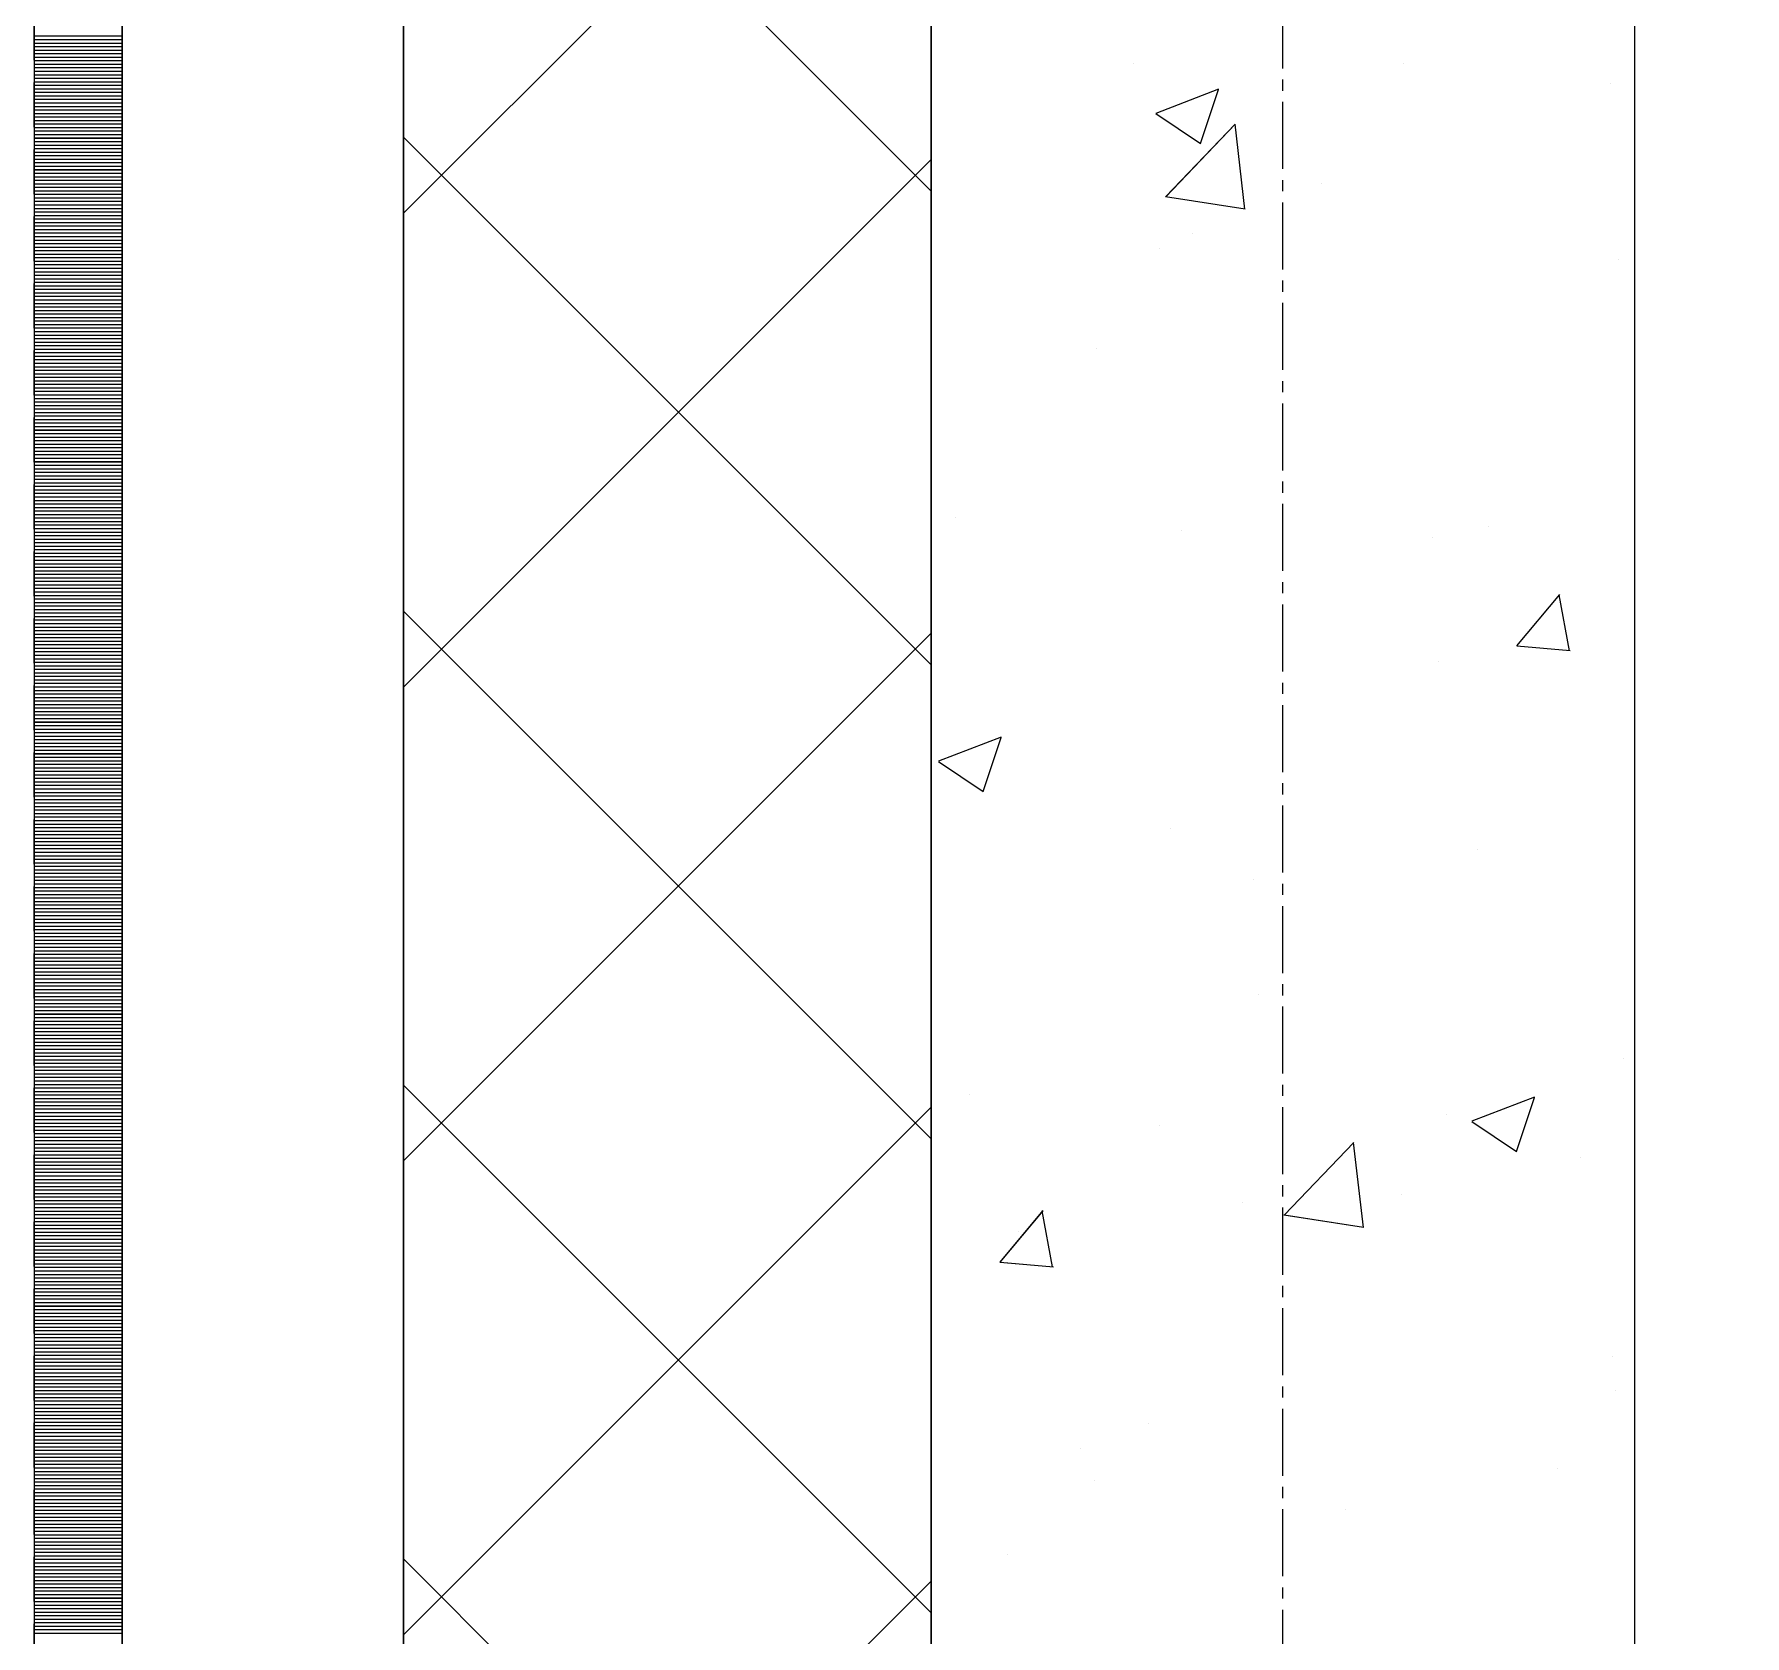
# Model space of a CAD drawing. Header units: millimetres. Extents: x 470010 to 1231400, y -134005 to 421770.
# Drawn here: x 806167.7 to 806654, y 138801.3 to 139256.5 of the extents above; entities that cross this region are included whole.
import ezdxf
from ezdxf.enums import TextEntityAlignment as Align

# ---------------------------------------------------------------- set-up
doc = ezdxf.new("R2010")
doc.units = ezdxf.units.MM
doc.linetypes.add('CENTER2', pattern=[28.575, 19.05, -3.175, 3.175, -3.175])
doc.linetypes.add('DASHED', pattern=[19.05, 12.7, -6.35])
doc.layers.get('Defpoints').update_dxf_attribs({"color": 140})
doc.layers.add('АР_Делит', color=120, linetype='Continuous', lineweight=0, plot=False)
for name, color, linetype, lineweight in [('АР_Стены ПЕНОблок', 52, 'Continuous', 20), ('АР_Тонкая', 254, 'Continuous', 5), ('АР_Утеплитель', 31, 'Continuous', 0), ('АР_Штриховка', 8, 'Continuous', 0)]:
    doc.layers.add(name, color=color, linetype=linetype, lineweight=lineweight)
doc.layers.add('РД_Оси_100', color=7, linetype='Continuous', lineweight=0, true_color=0x525252)
doc.styles.add('style1', font='ARIALN.TTF')

# ---------------------------------------------------------------- blocks, each defined once
blk = doc.blocks.new('СОШ_2200_АР_ОСИ_М100_28.05.24')
at = {"layer": 'АР_Делит', "color": 251, "linetype": 'DASHED', "true_color": 0x636466}
blk.add_lwpolyline([(114955, 135155), (114955, -355), (93595.036, -355), (93595.036, 13855), (94145, 13855), (94145, 68320), (66055, 68320), (66055, 13857.73), (83455, 13857.73), (83455, -355), (45245, -355), (45245, 13145), (44695, 13145), (44695, 26755), (45245, 26755), (45245, 68320), (20455, 68320), (20455, 26755), (27955, 26755), (27955, 13145), (-355, 13145), (-355, 100855)], dxfattribs=at)
at = {"layer": 'РД_Оси_100', "color": 251, "linetype": 'CENTER2', "true_color": 0x636466}
blk.add_line((0, -6155), (0, 139938.679), dxfattribs=at)
blk = doc.blocks.new('A$C9108343f')
at = {"layer": 'АР_Стены ПЕНОблок', "color": 18, "linetype": 'Continuous', "lineweight": 20, "true_color": 0x000000}
for p, q in [((140704.09, 313879.49), (140704.09, 237679.49)), ((140904.09, 237679.49), (140904.09, 313879.49))]:
    blk.add_line(p, q, dxfattribs=at)
at = {"layer": 'АР_Тонкая', "color": 18, "linetype": 'Continuous', "lineweight": 5, "true_color": 0x000000}
for p, q in [((140449.09, 313879.49), (140449.09, 237679.49)), ((140474.09, 313879.49), (140474.09, 237679.49)), ((140474.09, 237679.49), (140474.09, 313879.49)), ((140554.09, 237679.49), (140554.09, 313879.49))]:
    blk.add_line(p, q, dxfattribs=at)
at = {"layer": 'АР_Утеплитель', "color": 18, "linetype": 'Continuous', "lineweight": 0, "true_color": 0x000000}
for p, q in [((140554.09, 313879.49), (140554.09, 237679.49)), ((140704.09, 237679.49), (140704.09, 313879.49))]:
    blk.add_line(p, q, dxfattribs=at)
at = {"layer": 'АР_Штриховка', "color": 18, "linetype": 'Continuous', "lineweight": 0, "true_color": 0x000000}
for p, q in [((140704.09, 239578.16), (140554.09, 239728.16)), ((140554.09, 239571.87), (140704.09, 239721.87)), ((140449.09, 239622.24), (140474.09, 239622.24)), ((140449.09, 239621.24), (140474.09, 239621.24)), ((140449.09, 239620.24), (140474.09, 239620.24)), ((140449.09, 239619.24), (140474.09, 239619.24)), ((140449.09, 239618.24), (140474.09, 239618.24)), ((140449.09, 239617.24), (140474.09, 239617.24)), ((140449.09, 239616.24), (140474.09, 239616.24)), ((140449.09, 239615.24), (140474.09, 239615.24)), ((140449.09, 239614.24), (140474.09, 239614.24)), ((140449.09, 239613.24), (140474.09, 239613.24)), ((140449.09, 239612.24), (140474.09, 239612.24)), ((140449.09, 239611.24), (140474.09, 239611.24)), ((140761.47, 239614.53), (140761.47, 239614.53)), ((140838.48, 239614.54), (140838.48, 239614.54)), ((140449.09, 239610.24), (140474.09, 239610.24)), ((140449.09, 239609.24), (140474.09, 239609.24)), ((140449.09, 239608.24), (140474.09, 239608.24)), ((140449.09, 239607.24), (140474.09, 239607.24)), ((140449.09, 239606.24), (140474.09, 239606.24)), ((140768.07, 239600.34), (140785.86, 239607.17)), ((140780.63, 239591.64), (140785.78, 239606.99)), ((140897.06, 239608.8), (140897.06, 239608.8)), ((140449.09, 239605.24), (140474.09, 239605.24)), ((140449.09, 239604.24), (140474.09, 239604.24)), ((140449.09, 239603.24), (140474.09, 239603.24)), ((140449.09, 239602.24), (140474.09, 239602.24)), ((140449.09, 239601.24), (140474.09, 239601.24)), ((140449.09, 239600.24), (140474.09, 239600.24)), ((140449.09, 239599.24), (140474.09, 239599.24)), ((140449.09, 239598.24), (140474.09, 239598.24)), ((140449.09, 239597.24), (140474.09, 239597.24)), ((140449.09, 239596.24), (140474.09, 239596.24)), ((140767.99, 239600.17), (140780.63, 239591.64)), ((140770.74, 239576.53), (140790.53, 239597.15)), ((140793.29, 239573.03), (140790.48, 239597.15)), ((140449.09, 239595.24), (140474.09, 239595.24)), ((140449.09, 239594.24), (140474.09, 239594.24)), ((140449.09, 239593.24), (140474.09, 239593.24)), ((140449.09, 239592.24), (140474.09, 239592.24)), ((140704.09, 239443.45), (140554.09, 239593.45)), ((140449.09, 239591.24), (140474.09, 239591.24)), ((140449.09, 239590.24), (140474.09, 239590.24)), ((140449.09, 239589.24), (140474.09, 239589.24)), ((140449.09, 239588.24), (140474.09, 239588.24)), ((140449.09, 239587.24), (140474.09, 239587.24)), ((140554.09, 239437.17), (140704.09, 239587.17)), ((140449.09, 239586.24), (140474.09, 239586.24)), ((140449.09, 239585.24), (140474.09, 239585.24)), ((140449.09, 239584.24), (140474.09, 239584.24)), ((140449.09, 239583.24), (140474.09, 239583.24)), ((140449.09, 239582.24), (140474.09, 239582.24)), ((140449.09, 239581.24), (140474.09, 239581.24)), ((140449.09, 239580.24), (140474.09, 239580.24)), ((140449.09, 239579.24), (140474.09, 239579.24)), ((140449.09, 239578.24), (140474.09, 239578.24)), ((140449.09, 239577.24), (140474.09, 239577.24)), ((140815.03, 239580.41), (140815.03, 239580.41)), ((140449.09, 239576.24), (140474.09, 239576.24)), ((140449.09, 239575.24), (140474.09, 239575.24)), ((140449.09, 239574.24), (140474.09, 239574.24)), ((140449.09, 239573.24), (140474.09, 239573.24)), ((140449.09, 239572.24), (140474.09, 239572.24)), ((140770.71, 239576.61), (140793.3, 239573.1)), ((140449.09, 239571.24), (140474.09, 239571.24)), ((140449.09, 239570.24), (140474.09, 239570.24)), ((140449.09, 239569.24), (140474.09, 239569.24)), ((140449.09, 239568.24), (140474.09, 239568.24)), ((140449.09, 239567.24), (140474.09, 239567.24)), ((140449.09, 239566.24), (140474.09, 239566.24)), ((140449.09, 239565.24), (140474.09, 239565.24)), ((140449.09, 239564.24), (140474.09, 239564.24)), ((140449.09, 239563.24), (140474.09, 239563.24)), ((140449.09, 239562.24), (140474.09, 239562.24)), ((140778.26, 239566.14), (140778.26, 239566.14)), ((140449.09, 239561.24), (140474.09, 239561.24)), ((140449.09, 239560.24), (140474.09, 239560.24)), ((140449.09, 239559.24), (140474.09, 239559.24)), ((140449.09, 239558.24), (140474.09, 239558.24)), ((140768.93, 239561.84), (140768.93, 239561.84)), ((140899.35, 239558.77), (140899.35, 239558.77)), ((140449.09, 239557.24), (140474.09, 239557.24)), ((140449.09, 239556.24), (140474.09, 239556.24)), ((140449.09, 239555.24), (140474.09, 239555.24)), ((140449.09, 239554.24), (140474.09, 239554.24)), ((140449.09, 239553.24), (140474.09, 239553.24)), ((140449.09, 239552.24), (140474.09, 239552.24)), ((140449.09, 239551.24), (140474.09, 239551.24)), ((140449.09, 239550.24), (140474.09, 239550.24)), ((140449.09, 239549.24), (140474.09, 239549.24)), ((140449.09, 239548.24), (140474.09, 239548.24)), ((140449.09, 239547.24), (140474.09, 239547.24)), ((140449.09, 239546.24), (140474.09, 239546.24)), ((140449.09, 239545.24), (140474.09, 239545.24)), ((140449.09, 239544.24), (140474.09, 239544.24)), ((140449.09, 239543.24), (140474.09, 239543.24)), ((140449.09, 239542.24), (140474.09, 239542.24)), ((140449.09, 239541.24), (140474.09, 239541.24)), ((140449.09, 239540.24), (140474.09, 239540.24)), ((140449.09, 239539.24), (140474.09, 239539.24)), ((140449.09, 239538.24), (140474.09, 239538.24)), ((140449.09, 239537.24), (140474.09, 239537.24)), ((140449.09, 239536.24), (140474.09, 239536.24)), ((140449.09, 239535.24), (140474.09, 239535.24)), ((140449.09, 239534.24), (140474.09, 239534.24)), ((140449.09, 239533.24), (140474.09, 239533.24)), ((140751.22, 239533.35), (140751.22, 239533.35)), ((140449.09, 239532.24), (140474.09, 239532.24)), ((140449.09, 239531.24), (140474.09, 239531.24)), ((140449.09, 239530.24), (140474.09, 239530.24)), ((140449.09, 239529.24), (140474.09, 239529.24)), ((140449.09, 239528.24), (140474.09, 239528.24)), ((140449.09, 239527.24), (140474.09, 239527.24)), ((140449.09, 239526.24), (140474.09, 239526.24)), ((140449.09, 239525.24), (140474.09, 239525.24)), ((140449.09, 239524.24), (140474.09, 239524.24)), ((140449.09, 239523.24), (140474.09, 239523.24)), ((140449.09, 239522.24), (140474.09, 239522.24)), ((140449.09, 239521.24), (140474.09, 239521.24)), ((140449.09, 239520.24), (140474.09, 239520.24)), ((140449.09, 239519.24), (140474.09, 239519.24)), ((140449.09, 239518.24), (140474.09, 239518.24)), ((140449.09, 239517.24), (140474.09, 239517.24)), ((140449.09, 239516.24), (140474.09, 239516.24)), ((140449.09, 239515.24), (140474.09, 239515.24)), ((140449.09, 239514.24), (140474.09, 239514.24)), ((140449.09, 239513.24), (140474.09, 239513.24)), ((140449.09, 239512.24), (140474.09, 239512.24)), ((140449.09, 239511.24), (140474.09, 239511.24)), ((140449.09, 239510.24), (140474.09, 239510.24)), ((140449.09, 239509.24), (140474.09, 239509.24)), ((140449.09, 239508.24), (140474.09, 239508.24)), ((140449.09, 239507.24), (140474.09, 239507.24)), ((140449.09, 239506.24), (140474.09, 239506.24)), ((140449.09, 239505.24), (140474.09, 239505.24)), ((140449.09, 239504.24), (140474.09, 239504.24)), ((140449.09, 239503.24), (140474.09, 239503.24)), ((140449.09, 239502.24), (140474.09, 239502.24)), ((140449.09, 239501.24), (140474.09, 239501.24)), ((140449.09, 239500.24), (140474.09, 239500.24)), ((140449.09, 239499.24), (140474.09, 239499.24)), ((140449.09, 239498.24), (140474.09, 239498.24)), ((140449.09, 239497.24), (140474.09, 239497.24)), ((140449.09, 239496.24), (140474.09, 239496.24)), ((140449.09, 239495.24), (140474.09, 239495.24)), ((140449.09, 239494.24), (140474.09, 239494.24)), ((140449.09, 239493.24), (140474.09, 239493.24)), ((140449.09, 239492.24), (140474.09, 239492.24)), ((140449.09, 239491.24), (140474.09, 239491.24)), ((140449.09, 239490.24), (140474.09, 239490.24)), ((140449.09, 239489.24), (140474.09, 239489.24)), ((140449.09, 239488.24), (140474.09, 239488.24)), ((140449.09, 239487.24), (140474.09, 239487.24)), ((140449.09, 239486.24), (140474.09, 239486.24)), ((140449.09, 239485.24), (140474.09, 239485.24)), ((140710.94, 239485.41), (140710.94, 239485.41)), ((140449.09, 239484.24), (140474.09, 239484.24)), ((140449.09, 239483.24), (140474.09, 239483.24)), ((140449.09, 239482.24), (140474.09, 239482.24)), ((140449.09, 239481.24), (140474.09, 239481.24)), ((140449.09, 239480.24), (140474.09, 239480.24)), ((140775.17, 239481.59), (140775.17, 239481.59)), ((140846.53, 239479.69), (140846.53, 239479.69)), ((140862.52, 239482.78), (140862.52, 239482.78)), ((140449.09, 239479.24), (140474.09, 239479.24)), ((140449.09, 239478.24), (140474.09, 239478.24)), ((140449.09, 239477.24), (140474.09, 239477.24)), ((140449.09, 239476.24), (140474.09, 239476.24)), ((140449.09, 239475.24), (140474.09, 239475.24)), ((140449.09, 239474.24), (140474.09, 239474.24)), ((140449.09, 239473.24), (140474.09, 239473.24)), ((140449.09, 239472.24), (140474.09, 239472.24)), ((140449.09, 239471.24), (140474.09, 239471.24)), ((140449.09, 239470.24), (140474.09, 239470.24)), ((140449.09, 239469.24), (140474.09, 239469.24)), ((140449.09, 239468.24), (140474.09, 239468.24)), ((140449.09, 239467.24), (140474.09, 239467.24)), ((140449.09, 239466.24), (140474.09, 239466.24)), ((140449.09, 239465.24), (140474.09, 239465.24)), ((140449.09, 239464.24), (140474.09, 239464.24)), ((140449.09, 239463.24), (140474.09, 239463.24)), ((140449.09, 239462.24), (140474.09, 239462.24)), ((140449.09, 239461.24), (140474.09, 239461.24)), ((140449.09, 239460.24), (140474.09, 239460.24)), ((140870.59, 239448.86), (140882.84, 239463.45)), ((140885.52, 239447.48), (140882.59, 239463.4)), ((140449.09, 239459.24), (140474.09, 239459.24)), ((140449.09, 239458.24), (140474.09, 239458.24)), ((140449.09, 239457.24), (140474.09, 239457.24)), ((140449.09, 239456.24), (140474.09, 239456.24)), ((140449.09, 239455.24), (140474.09, 239455.24)), ((140704.09, 239308.75), (140554.09, 239458.75)), ((140449.09, 239454.24), (140474.09, 239454.24)), ((140449.09, 239453.24), (140474.09, 239453.24)), ((140449.09, 239452.24), (140474.09, 239452.24)), ((140449.09, 239451.24), (140474.09, 239451.24)), ((140554.09, 239302.46), (140704.09, 239452.46)), ((140449.09, 239450.24), (140474.09, 239450.24)), ((140449.09, 239449.24), (140474.09, 239449.24)), ((140449.09, 239448.24), (140474.09, 239448.24)), ((140449.09, 239447.24), (140474.09, 239447.24)), ((140449.09, 239446.24), (140474.09, 239446.24)), ((140870.59, 239448.85), (140885.77, 239447.52)), ((140449.09, 239445.24), (140474.09, 239445.24)), ((140449.09, 239444.24), (140474.09, 239444.24)), ((140449.09, 239443.24), (140474.09, 239443.24)), ((140449.09, 239442.24), (140474.09, 239442.24)), ((140449.09, 239441.24), (140474.09, 239441.24)), ((140848.22, 239444.46), (140848.22, 239444.46)), ((140449.09, 239440.24), (140474.09, 239440.24)), ((140449.09, 239439.24), (140474.09, 239439.24)), ((140449.09, 239438.24), (140474.09, 239438.24)), ((140449.09, 239437.24), (140474.09, 239437.24)), ((140449.09, 239436.24), (140474.09, 239436.24)), ((140449.09, 239435.24), (140474.09, 239435.24)), ((140449.09, 239434.24), (140474.09, 239434.24)), ((140449.09, 239433.24), (140474.09, 239433.24)), ((140449.09, 239432.24), (140474.09, 239432.24)), ((140449.09, 239431.24), (140474.09, 239431.24)), ((140449.09, 239430.24), (140474.09, 239430.24)), ((140449.09, 239429.24), (140474.09, 239429.24)), ((140449.09, 239428.24), (140474.09, 239428.24)), ((140449.09, 239427.24), (140474.09, 239427.24)), ((140449.09, 239426.24), (140474.09, 239426.24)), ((140449.09, 239425.24), (140474.09, 239425.24)), ((140449.09, 239424.24), (140474.09, 239424.24)), ((140449.09, 239423.24), (140474.09, 239423.24)), ((140449.09, 239422.24), (140474.09, 239422.24)), ((140449.09, 239421.24), (140474.09, 239421.24)), ((140706.27, 239416.16), (140724.06, 239422.98)), ((140718.83, 239407.45), (140723.98, 239422.8)), ((140449.09, 239420.24), (140474.09, 239420.24)), ((140449.09, 239419.24), (140474.09, 239419.24)), ((140449.09, 239418.24), (140474.09, 239418.24)), ((140449.09, 239417.24), (140474.09, 239417.24)), ((140449.09, 239416.24), (140474.09, 239416.24)), ((140449.09, 239415.24), (140474.09, 239415.24)), ((140449.09, 239414.24), (140474.09, 239414.24)), ((140449.09, 239413.24), (140474.09, 239413.24)), ((140449.09, 239412.24), (140474.09, 239412.24)), ((140706.19, 239415.98), (140718.83, 239407.46)), ((140904.01, 239416.07), (140904.01, 239416.07)), ((140449.09, 239411.24), (140474.09, 239411.24)), ((140449.09, 239410.24), (140474.09, 239410.24)), ((140449.09, 239409.24), (140474.09, 239409.24)), ((140449.09, 239408.24), (140474.09, 239408.24)), ((140449.09, 239407.24), (140474.09, 239407.24)), ((140449.09, 239406.24), (140474.09, 239406.24)), ((140449.09, 239405.24), (140474.09, 239405.24)), ((140449.09, 239404.24), (140474.09, 239404.24)), ((140449.09, 239403.24), (140474.09, 239403.24)), ((140449.09, 239402.24), (140474.09, 239402.24)), ((140449.09, 239401.24), (140474.09, 239401.24)), ((140449.09, 239400.24), (140474.09, 239400.24)), ((140449.09, 239399.24), (140474.09, 239399.24)), ((140449.09, 239398.24), (140474.09, 239398.24)), ((140449.09, 239397.24), (140474.09, 239397.24)), ((140772.09, 239397.03), (140772.09, 239397.03)), ((140449.09, 239396.24), (140474.09, 239396.24)), ((140449.09, 239395.24), (140474.09, 239395.24)), ((140449.09, 239394.24), (140474.09, 239394.24)), ((140449.09, 239393.24), (140474.09, 239393.24)), ((140449.09, 239392.24), (140474.09, 239392.24)), ((140449.09, 239391.24), (140474.09, 239391.24)), ((140449.09, 239390.24), (140474.09, 239390.24)), ((140449.09, 239389.24), (140474.09, 239389.24)), ((140449.09, 239388.24), (140474.09, 239388.24)), ((140449.09, 239387.24), (140474.09, 239387.24)), ((140859.29, 239390.97), (140859.29, 239390.97)), ((140449.09, 239386.24), (140474.09, 239386.24)), ((140449.09, 239385.24), (140474.09, 239385.24)), ((140449.09, 239384.24), (140474.09, 239384.24)), ((140449.09, 239383.24), (140474.09, 239383.24)), ((140449.09, 239382.24), (140474.09, 239382.24)), ((140795.7, 239382.6), (140795.7, 239382.6)), ((140449.09, 239381.24), (140474.09, 239381.24)), ((140449.09, 239380.24), (140474.09, 239380.24)), ((140449.09, 239379.24), (140474.09, 239379.24)), ((140449.09, 239378.24), (140474.09, 239378.24)), ((140449.09, 239377.24), (140474.09, 239377.24)), ((140449.09, 239376.24), (140474.09, 239376.24)), ((140449.09, 239375.24), (140474.09, 239375.24)), ((140449.09, 239374.24), (140474.09, 239374.24)), ((140449.09, 239373.24), (140474.09, 239373.24)), ((140449.09, 239372.24), (140474.09, 239372.24)), ((140449.09, 239371.24), (140474.09, 239371.24)), ((140449.09, 239370.24), (140474.09, 239370.24)), ((140449.09, 239369.24), (140474.09, 239369.24)), ((140449.09, 239368.24), (140474.09, 239368.24)), ((140449.09, 239367.24), (140474.09, 239367.24)), ((140449.09, 239366.24), (140474.09, 239366.24)), ((140449.09, 239365.24), (140474.09, 239365.24)), ((140449.09, 239364.24), (140474.09, 239364.24)), ((140449.09, 239363.24), (140474.09, 239363.24)), ((140449.09, 239362.24), (140474.09, 239362.24)), ((140449.09, 239361.24), (140474.09, 239361.24)), ((140449.09, 239360.24), (140474.09, 239360.24)), ((140449.09, 239359.24), (140474.09, 239359.24)), ((140449.09, 239358.24), (140474.09, 239358.24)), ((140449.09, 239357.24), (140474.09, 239357.24)), ((140449.09, 239356.24), (140474.09, 239356.24)), ((140449.09, 239355.24), (140474.09, 239355.24)), ((140449.09, 239354.24), (140474.09, 239354.24)), ((140449.09, 239353.24), (140474.09, 239353.24)), ((140449.09, 239352.24), (140474.09, 239352.24)), ((140449.09, 239351.24), (140474.09, 239351.24)), ((140449.09, 239350.24), (140474.09, 239350.24)), ((140449.09, 239349.24), (140474.09, 239349.24)), ((140449.09, 239348.24), (140474.09, 239348.24)), ((140797.07, 239349.89), (140797.07, 239349.89)), ((140449.09, 239347.24), (140474.09, 239347.24)), ((140449.09, 239346.24), (140474.09, 239346.24)), ((140449.09, 239345.24), (140474.09, 239345.24)), ((140449.09, 239344.24), (140474.09, 239344.24)), ((140449.09, 239343.24), (140474.09, 239343.24)), ((140449.09, 239342.24), (140474.09, 239342.24)), ((140449.09, 239341.24), (140474.09, 239341.24)), ((140449.09, 239340.24), (140474.09, 239340.24)), ((140449.09, 239339.24), (140474.09, 239339.24)), ((140449.09, 239338.24), (140474.09, 239338.24)), ((140449.09, 239337.24), (140474.09, 239337.24)), ((140449.09, 239336.24), (140474.09, 239336.24)), ((140449.09, 239335.24), (140474.09, 239335.24)), ((140449.09, 239334.24), (140474.09, 239334.24)), ((140449.09, 239333.24), (140474.09, 239333.24)), ((140449.09, 239332.24), (140474.09, 239332.24)), ((140449.09, 239331.24), (140474.09, 239331.24)), ((140449.09, 239330.24), (140474.09, 239330.24)), ((140449.09, 239329.24), (140474.09, 239329.24)), ((140900.92, 239331.52), (140900.92, 239331.52)), ((140449.09, 239328.24), (140474.09, 239328.24)), ((140449.09, 239327.24), (140474.09, 239327.24)), ((140449.09, 239326.24), (140474.09, 239326.24)), ((140449.09, 239325.24), (140474.09, 239325.24)), ((140449.09, 239324.24), (140474.09, 239324.24)), ((140704.09, 239174.05), (140554.09, 239324.05)), ((140449.09, 239323.24), (140474.09, 239323.24)), ((140449.09, 239322.24), (140474.09, 239322.24)), ((140449.09, 239321.24), (140474.09, 239321.24)), ((140449.09, 239320.24), (140474.09, 239320.24)), ((140449.09, 239319.24), (140474.09, 239319.24)), ((140715.03, 239321.5), (140715.03, 239321.5)), ((140857.89, 239313.89), (140875.67, 239320.72)), ((140870.45, 239305.19), (140875.6, 239320.54)), ((140449.09, 239318.24), (140474.09, 239318.24)), ((140449.09, 239317.24), (140474.09, 239317.24)), ((140449.09, 239316.24), (140474.09, 239316.24)), ((140449.09, 239315.24), (140474.09, 239315.24)), ((140449.09, 239314.24), (140474.09, 239314.24)), ((140554.09, 239167.76), (140704.09, 239317.76)), ((140850.62, 239315.77), (140850.62, 239315.77)), ((140449.09, 239313.24), (140474.09, 239313.24)), ((140449.09, 239312.24), (140474.09, 239312.24)), ((140449.09, 239311.24), (140474.09, 239311.24)), ((140449.09, 239310.24), (140474.09, 239310.24)), ((140769, 239312.47), (140769, 239312.47)), ((140857.81, 239313.71), (140870.44, 239305.19)), ((140449.09, 239309.24), (140474.09, 239309.24)), ((140449.09, 239308.24), (140474.09, 239308.24)), ((140449.09, 239307.24), (140474.09, 239307.24)), ((140449.09, 239306.24), (140474.09, 239306.24)), ((140449.09, 239305.24), (140474.09, 239305.24)), ((140804.42, 239287.07), (140824.2, 239307.68)), ((140826.96, 239283.56), (140824.16, 239307.68)), ((140449.09, 239304.24), (140474.09, 239304.24)), ((140449.09, 239303.24), (140474.09, 239303.24)), ((140449.09, 239302.24), (140474.09, 239302.24)), ((140449.09, 239301.24), (140474.09, 239301.24)), ((140449.09, 239300.24), (140474.09, 239300.24)), ((140888.67, 239303.45), (140888.67, 239303.45)), ((140449.09, 239299.24), (140474.09, 239299.24)), ((140449.09, 239298.24), (140474.09, 239298.24)), ((140449.09, 239297.24), (140474.09, 239297.24)), ((140449.09, 239296.24), (140474.09, 239296.24)), ((140449.09, 239295.24), (140474.09, 239295.24)), ((140449.09, 239294.24), (140474.09, 239294.24)), ((140449.09, 239293.24), (140474.09, 239293.24)), ((140449.09, 239292.24), (140474.09, 239292.24)), ((140449.09, 239291.24), (140474.09, 239291.24)), ((140449.09, 239290.24), (140474.09, 239290.24)), ((140792.47, 239290.79), (140792.47, 239290.79)), ((140837.74, 239292.91), (140837.74, 239292.91)), ((140449.09, 239289.24), (140474.09, 239289.24)), ((140449.09, 239288.24), (140474.09, 239288.24)), ((140449.09, 239287.24), (140474.09, 239287.24)), ((140449.09, 239286.24), (140474.09, 239286.24)), ((140449.09, 239285.24), (140474.09, 239285.24)), ((140723.65, 239273.74), (140735.89, 239288.34)), ((140738.58, 239272.36), (140735.64, 239288.28)), ((140804.38, 239287.14), (140826.97, 239283.63)), ((140449.09, 239284.24), (140474.09, 239284.24)), ((140449.09, 239283.24), (140474.09, 239283.24)), ((140449.09, 239282.24), (140474.09, 239282.24)), ((140449.09, 239281.24), (140474.09, 239281.24)), ((140449.09, 239280.24), (140474.09, 239280.24)), ((140728.88, 239282.42), (140728.88, 239282.42)), ((140449.09, 239279.24), (140474.09, 239279.24)), ((140449.09, 239278.24), (140474.09, 239278.24)), ((140449.09, 239277.24), (140474.09, 239277.24)), ((140449.09, 239276.24), (140474.09, 239276.24)), ((140449.09, 239275.24), (140474.09, 239275.24)), ((140449.09, 239274.24), (140474.09, 239274.24)), ((140449.09, 239273.24), (140474.09, 239273.24)), ((140449.09, 239272.24), (140474.09, 239272.24)), ((140449.09, 239271.24), (140474.09, 239271.24)), ((140723.65, 239273.73), (140738.83, 239272.41)), ((140449.09, 239270.24), (140474.09, 239270.24)), ((140449.09, 239269.24), (140474.09, 239269.24)), ((140449.09, 239268.24), (140474.09, 239268.24)), ((140449.09, 239267.24), (140474.09, 239267.24)), ((140449.09, 239266.24), (140474.09, 239266.24)), ((140449.09, 239265.24), (140474.09, 239265.24)), ((140449.09, 239264.24), (140474.09, 239264.24)), ((140449.09, 239263.24), (140474.09, 239263.24)), ((140449.09, 239262.24), (140474.09, 239262.24)), ((140449.09, 239261.24), (140474.09, 239261.24)), ((140449.09, 239260.24), (140474.09, 239260.24)), ((140449.09, 239259.24), (140474.09, 239259.24)), ((140449.09, 239258.24), (140474.09, 239258.24)), ((140449.09, 239257.24), (140474.09, 239257.24)), ((140449.09, 239256.24), (140474.09, 239256.24)), ((140449.09, 239255.24), (140474.09, 239255.24)), ((140449.09, 239254.24), (140474.09, 239254.24)), ((140449.09, 239253.24), (140474.09, 239253.24)), ((140449.09, 239252.24), (140474.09, 239252.24)), ((140449.09, 239251.24), (140474.09, 239251.24)), ((140449.09, 239250.24), (140474.09, 239250.24)), ((140449.09, 239249.24), (140474.09, 239249.24)), ((140449.09, 239248.24), (140474.09, 239248.24)), ((140449.09, 239247.24), (140474.09, 239247.24)), ((140449.09, 239246.24), (140474.09, 239246.24)), ((140897.83, 239246.96), (140897.83, 239246.96)), ((140449.09, 239245.24), (140474.09, 239245.24)), ((140449.09, 239244.24), (140474.09, 239244.24)), ((140449.09, 239243.24), (140474.09, 239243.24)), ((140449.09, 239242.24), (140474.09, 239242.24)), ((140449.09, 239241.24), (140474.09, 239241.24)), ((140449.09, 239240.24), (140474.09, 239240.24)), ((140449.09, 239239.24), (140474.09, 239239.24)), ((140449.09, 239238.24), (140474.09, 239238.24)), ((140449.09, 239237.24), (140474.09, 239237.24)), ((140898.6, 239237.14), (140898.6, 239237.14)), ((140449.09, 239236.24), (140474.09, 239236.24)), ((140449.09, 239235.24), (140474.09, 239235.24)), ((140449.09, 239234.24), (140474.09, 239234.24)), ((140449.09, 239233.24), (140474.09, 239233.24)), ((140449.09, 239232.24), (140474.09, 239232.24)), ((140449.09, 239231.24), (140474.09, 239231.24)), ((140449.09, 239230.24), (140474.09, 239230.24)), ((140449.09, 239229.24), (140474.09, 239229.24)), ((140449.09, 239228.24), (140474.09, 239228.24)), ((140449.09, 239227.24), (140474.09, 239227.24)), ((140765.91, 239227.92), (140765.91, 239227.92)), ((140449.09, 239226.24), (140474.09, 239226.24)), ((140449.09, 239225.24), (140474.09, 239225.24)), ((140449.09, 239224.24), (140474.09, 239224.24)), ((140449.09, 239223.24), (140474.09, 239223.24)), ((140449.09, 239222.24), (140474.09, 239222.24)), ((140449.09, 239221.24), (140474.09, 239221.24)), ((140449.09, 239220.24), (140474.09, 239220.24)), ((140449.09, 239219.24), (140474.09, 239219.24)), ((140449.09, 239218.24), (140474.09, 239218.24)), ((140449.09, 239217.24), (140474.09, 239217.24)), ((140746.53, 239220.78), (140746.53, 239220.78)), ((140449.09, 239216.24), (140474.09, 239216.24)), ((140449.09, 239215.24), (140474.09, 239215.24)), ((140449.09, 239214.24), (140474.09, 239214.24)), ((140449.09, 239213.24), (140474.09, 239213.24)), ((140449.09, 239212.24), (140474.09, 239212.24)), ((140882.12, 239215.05), (140882.12, 239215.05)), ((140449.09, 239211.24), (140474.09, 239211.24)), ((140449.09, 239210.24), (140474.09, 239210.24)), ((140449.09, 239209.24), (140474.09, 239209.24)), ((140449.09, 239208.24), (140474.09, 239208.24)), ((140449.09, 239207.24), (140474.09, 239207.24)), ((140750.47, 239211.71), (140750.47, 239211.71)), ((140449.09, 239206.24), (140474.09, 239206.24)), ((140449.09, 239205.24), (140474.09, 239205.24)), ((140449.09, 239204.24), (140474.09, 239204.24)), ((140449.09, 239203.24), (140474.09, 239203.24)), ((140821.85, 239203.27), (140821.85, 239203.27)), ((140449.09, 239202.24), (140474.09, 239202.24)), ((140449.09, 239201.24), (140474.09, 239201.24)), ((140449.09, 239200.24), (140474.09, 239200.24)), ((140449.09, 239199.24), (140474.09, 239199.24)), ((140449.09, 239198.24), (140474.09, 239198.24)), ((140449.09, 239197.24), (140474.09, 239197.24)), ((140449.09, 239196.24), (140474.09, 239196.24)), ((140449.09, 239195.24), (140474.09, 239195.24)), ((140449.09, 239194.24), (140474.09, 239194.24)), ((140449.09, 239193.24), (140474.09, 239193.24)), ((140449.09, 239192.24), (140474.09, 239192.24)), ((140449.09, 239191.24), (140474.09, 239191.24)), ((140449.09, 239190.24), (140474.09, 239190.24)), ((140449.09, 239189.24), (140474.09, 239189.24)), ((140449.09, 239188.24), (140474.09, 239188.24)), ((140704.09, 239039.34), (140554.09, 239189.34)), ((140725.65, 239190.61), (140725.65, 239190.61)), ((140449.09, 239187.24), (140474.09, 239187.24)), ((140449.09, 239186.24), (140474.09, 239186.24)), ((140449.09, 239185.24), (140474.09, 239185.24)), ((140449.09, 239184.24), (140474.09, 239184.24)), ((140449.09, 239183.24), (140474.09, 239183.24)), ((140554.09, 239033.06), (140704.09, 239183.06)), ((140449.09, 239182.24), (140474.09, 239182.24)), ((140449.09, 239181.24), (140474.09, 239181.24)), ((140449.09, 239180.24), (140474.09, 239180.24)), ((140449.09, 239179.24), (140474.09, 239179.24)), ((140449.09, 239178.24), (140474.09, 239178.24)), ((140449.09, 239177.24), (140474.09, 239177.24)), ((140449.09, 239176.24), (140474.09, 239176.24)), ((140449.09, 239175.24), (140474.09, 239175.24)), ((140449.09, 239174.24), (140474.09, 239174.24)), ((140449.09, 239173.24), (140474.09, 239173.24)), ((140449.09, 239172.24), (140474.09, 239172.24)), ((140449.09, 239171.24), (140474.09, 239171.24)), ((140449.09, 239170.24), (140474.09, 239170.24)), ((140449.09, 239169.24), (140474.09, 239169.24)), ((140449.09, 239168.24), (140474.09, 239168.24))]:
    blk.add_line(p, q, dxfattribs=at)
at = {"layer": 'РД_Оси_100'}
blk.add_blockref('СОШ_2200_АР_ОСИ_М100_28.05.24', (140804.09, 223079.49), dxfattribs=at)
at = {"layer": 'Defpoints', "color": 18, "true_color": 0x000000, "style": 'style1'}
for p in [(143949.34, 316089.12), (143974.98, 281639.5), (143890.4, 273244.71), (143839.99, 264276.81), (143967.75, 254892.38), (12251.96, 104178.14), (12382.58, 96023.14)]:
    blk.add_attdef('АР-ПОМЕЩЕНИЕ:НАИМЕНОВАНИЕ', text='', height=100, dxfattribs=at).set_placement(p, align=Align.MIDDLE)
at = {"layer": 'Defpoints', "color": 18, "true_color": 0x000000, "style": 'style1', "flags": 8}
for p in [(143951.3, 279099.09), (143848.34, 269251.11), (143875.33, 260094.25), (144049.74, 250824.7), (163419.28, 238153.36), (155897.46, 237965.97), (183037.2, 237965.97), (143342.94, 237876.19)]:
    blk.add_attdef('АР-ПОМЕЩЕНИЕ:НАИМЕНОВАНИЕ', text='', height=100, dxfattribs=at).set_placement(p, align=Align.MIDDLE)

msp = doc.modelspace()

# ---------------------------------------------------------------- linework, layer by layer
at = {"layer": 'АР_Стены ПЕНОблок', "color": 18, "linetype": 'Continuous', "lineweight": 20, "true_color": 0x000000}
for p, q in [((806422.706, 213513.251), (806422.706, 137313.251)), ((806622.706, 137313.251), (806622.706, 213513.251))]:
    msp.add_line(p, q, dxfattribs=at)
at = {"layer": 'АР_Тонкая', "color": 18, "linetype": 'Continuous', "lineweight": 5, "true_color": 0x000000}
for p, q in [((806167.706, 213513.251), (806167.706, 137313.251)), ((806192.706, 213513.251), (806192.706, 137313.251)), ((806192.706, 137313.251), (806192.706, 213513.251)), ((806272.706, 137313.251), (806272.706, 213513.251))]:
    msp.add_line(p, q, dxfattribs=at)
at = {"layer": 'АР_Утеплитель', "color": 18, "linetype": 'Continuous', "lineweight": 0, "true_color": 0x000000}
for p, q in [((806272.706, 213513.251), (806272.706, 137313.251)), ((806422.706, 137313.251), (806422.706, 213513.251))]:
    msp.add_line(p, q, dxfattribs=at)
at = {"layer": 'АР_Штриховка', "color": 18, "linetype": 'Continuous', "lineweight": 0, "true_color": 0x000000}
for p, q in [((806422.706, 139211.916), (806272.706, 139361.916)), ((806272.706, 139205.629), (806422.706, 139355.629)), ((806167.706, 139256), (806192.706, 139256)), ((806167.706, 139255), (806192.706, 139255)), ((806167.706, 139254), (806192.706, 139254)), ((806167.706, 139253), (806192.706, 139253)), ((806167.706, 139252), (806192.706, 139252)), ((806167.706, 139251), (806192.706, 139251)), ((806167.706, 139250), (806192.706, 139250)), ((806167.706, 139249), (806192.706, 139249)), ((806167.706, 139248), (806192.706, 139248)), ((806167.706, 139247), (806192.706, 139247)), ((806167.706, 139246), (806192.706, 139246)), ((806167.706, 139245), (806192.706, 139245)), ((806167.706, 139244), (806192.706, 139244)), ((806167.706, 139243), (806192.706, 139243)), ((806167.706, 139242), (806192.706, 139242)), ((806167.706, 139241), (806192.706, 139241)), ((806167.706, 139240), (806192.706, 139240)), ((806167.706, 139239), (806192.706, 139239)), ((806167.706, 139238), (806192.706, 139238)), ((806486.686, 139234.102), (806504.471, 139240.929)), ((806499.245, 139225.4), (806504.395, 139240.749)), ((806167.706, 139237), (806192.706, 139237)), ((806167.706, 139236), (806192.706, 139236)), ((806167.706, 139235), (806192.706, 139235)), ((806167.706, 139234), (806192.706, 139234)), ((806167.706, 139233), (806192.706, 139233)), ((806486.605, 139233.924), (806499.24, 139225.402)), ((806167.706, 139232), (806192.706, 139232)), ((806167.706, 139231), (806192.706, 139231)), ((806167.706, 139230), (806192.706, 139230)), ((806167.706, 139229), (806192.706, 139229)), ((806167.706, 139228), (806192.706, 139228)), ((806489.356, 139210.292), (806509.14, 139230.911)), ((806511.9, 139206.784), (806509.094, 139230.906)), ((806167.706, 139227), (806192.706, 139227)), ((806167.706, 139226), (806192.706, 139226)), ((806167.706, 139225), (806192.706, 139225)), ((806167.706, 139224), (806192.706, 139224)), ((806167.706, 139223), (806192.706, 139223)), ((806422.706, 139077.212), (806272.706, 139227.212)), ((806167.706, 139222), (806192.706, 139222)), ((806167.706, 139221), (806192.706, 139221)), ((806167.706, 139220), (806192.706, 139220)), ((806167.706, 139219), (806192.706, 139219)), ((806167.706, 139218), (806192.706, 139218)), ((806272.706, 139070.925), (806422.706, 139220.925)), ((806167.706, 139217), (806192.706, 139217)), ((806167.706, 139216), (806192.706, 139216)), ((806167.706, 139215), (806192.706, 139215)), ((806167.706, 139214), (806192.706, 139214)), ((806167.706, 139213), (806192.706, 139213)), ((806167.706, 139212), (806192.706, 139212)), ((806167.706, 139211), (806192.706, 139211)), ((806167.706, 139210), (806192.706, 139210)), ((806167.706, 139209), (806192.706, 139209)), ((806489.322, 139210.364), (806511.912, 139206.86)), ((806167.706, 139208), (806192.706, 139208)), ((806167.706, 139207), (806192.706, 139207)), ((806167.706, 139206), (806192.706, 139206)), ((806167.706, 139205), (806192.706, 139205)), ((806167.706, 139204), (806192.706, 139204)), ((806167.706, 139203), (806192.706, 139203)), ((806167.706, 139202), (806192.706, 139202)), ((806167.706, 139201), (806192.706, 139201)), ((806167.706, 139200), (806192.706, 139200)), ((806167.706, 139199), (806192.706, 139199)), ((806167.706, 139198), (806192.706, 139198)), ((806167.706, 139197), (806192.706, 139197)), ((806167.706, 139196), (806192.706, 139196)), ((806167.706, 139195), (806192.706, 139195)), ((806167.706, 139194), (806192.706, 139194)), ((806167.706, 139193), (806192.706, 139193)), ((806167.706, 139192), (806192.706, 139192)), ((806167.706, 139191), (806192.706, 139191)), ((806167.706, 139190), (806192.706, 139190)), ((806167.706, 139189), (806192.706, 139189)), ((806167.706, 139188), (806192.706, 139188)), ((806167.706, 139187), (806192.706, 139187)), ((806167.706, 139186), (806192.706, 139186)), ((806167.706, 139185), (806192.706, 139185)), ((806167.706, 139184), (806192.706, 139184)), ((806167.706, 139183), (806192.706, 139183)), ((806167.706, 139182), (806192.706, 139182)), ((806167.706, 139181), (806192.706, 139181)), ((806167.706, 139180), (806192.706, 139180)), ((806167.706, 139179), (806192.706, 139179)), ((806167.706, 139178), (806192.706, 139178)), ((806167.706, 139177), (806192.706, 139177)), ((806167.706, 139176), (806192.706, 139176)), ((806167.706, 139175), (806192.706, 139175)), ((806167.706, 139174), (806192.706, 139174)), ((806167.706, 139173), (806192.706, 139173)), ((806167.706, 139172), (806192.706, 139172)), ((806167.706, 139171), (806192.706, 139171)), ((806167.706, 139170), (806192.706, 139170)), ((806167.706, 139169), (806192.706, 139169)), ((806167.706, 139168), (806192.706, 139168)), ((806167.706, 139167), (806192.706, 139167)), ((806167.706, 139166), (806192.706, 139166)), ((806167.706, 139165), (806192.706, 139165)), ((806167.706, 139164), (806192.706, 139164)), ((806167.706, 139163), (806192.706, 139163)), ((806167.706, 139162), (806192.706, 139162)), ((806167.706, 139161), (806192.706, 139161)), ((806167.706, 139160), (806192.706, 139160)), ((806167.706, 139159), (806192.706, 139159)), ((806167.706, 139158), (806192.706, 139158)), ((806167.706, 139157), (806192.706, 139157)), ((806167.706, 139156), (806192.706, 139156)), ((806167.706, 139155), (806192.706, 139155)), ((806167.706, 139154), (806192.706, 139154)), ((806167.706, 139153), (806192.706, 139153)), ((806167.706, 139152), (806192.706, 139152)), ((806167.706, 139151), (806192.706, 139151)), ((806167.706, 139150), (806192.706, 139150)), ((806167.706, 139149), (806192.706, 139149)), ((806167.706, 139148), (806192.706, 139148)), ((806167.706, 139147), (806192.706, 139147)), ((806167.706, 139146), (806192.706, 139146)), ((806167.706, 139145), (806192.706, 139145)), ((806167.706, 139144), (806192.706, 139144)), ((806167.706, 139143), (806192.706, 139143)), ((806167.706, 139142), (806192.706, 139142)), ((806167.706, 139141), (806192.706, 139141)), ((806167.706, 139140), (806192.706, 139140)), ((806167.706, 139139), (806192.706, 139139)), ((806167.706, 139138), (806192.706, 139138)), ((806167.706, 139137), (806192.706, 139137)), ((806167.706, 139136), (806192.706, 139136)), ((806167.706, 139135), (806192.706, 139135)), ((806167.706, 139134), (806192.706, 139134)), ((806167.706, 139133), (806192.706, 139133)), ((806167.706, 139132), (806192.706, 139132)), ((806167.706, 139131), (806192.706, 139131)), ((806167.706, 139130), (806192.706, 139130)), ((806167.706, 139129), (806192.706, 139129)), ((806167.706, 139128), (806192.706, 139128)), ((806167.706, 139127), (806192.706, 139127)), ((806167.706, 139126), (806192.706, 139126)), ((806167.706, 139125), (806192.706, 139125)), ((806167.706, 139124), (806192.706, 139124)), ((806167.706, 139123), (806192.706, 139123)), ((806167.706, 139122), (806192.706, 139122)), ((806167.706, 139121), (806192.706, 139121)), ((806167.706, 139120), (806192.706, 139120)), ((806167.706, 139119), (806192.706, 139119)), ((806167.706, 139118), (806192.706, 139118)), ((806167.706, 139117), (806192.706, 139117)), ((806167.706, 139116), (806192.706, 139116)), ((806167.706, 139115), (806192.706, 139115)), ((806167.706, 139114), (806192.706, 139114)), ((806167.706, 139113), (806192.706, 139113)), ((806167.706, 139112), (806192.706, 139112)), ((806167.706, 139111), (806192.706, 139111)), ((806167.706, 139110), (806192.706, 139110)), ((806167.706, 139109), (806192.706, 139109)), ((806167.706, 139108), (806192.706, 139108)), ((806167.706, 139107), (806192.706, 139107)), ((806167.706, 139106), (806192.706, 139106)), ((806167.706, 139105), (806192.706, 139105)), ((806167.706, 139104), (806192.706, 139104)), ((806167.706, 139103), (806192.706, 139103)), ((806167.706, 139102), (806192.706, 139102)), ((806167.706, 139101), (806192.706, 139101)), ((806167.706, 139100), (806192.706, 139100)), ((806167.706, 139099), (806192.706, 139099)), ((806167.706, 139098), (806192.706, 139098)), ((806167.706, 139097), (806192.706, 139097)), ((806589.203, 139082.619), (806601.448, 139097.212)), ((806604.135, 139081.235), (806601.198, 139097.156)), ((806167.706, 139096), (806192.706, 139096)), ((806167.706, 139095), (806192.706, 139095)), ((806167.706, 139094), (806192.706, 139094)), ((806167.706, 139093), (806192.706, 139093)), ((806167.706, 139092), (806192.706, 139092)), ((806422.706, 138942.508), (806272.706, 139092.508)), ((806167.706, 139091), (806192.706, 139091)), ((806167.706, 139090), (806192.706, 139090)), ((806167.706, 139089), (806192.706, 139089)), ((806167.706, 139088), (806192.706, 139088)), ((806167.706, 139087), (806192.706, 139087)), ((806167.706, 139086), (806192.706, 139086)), ((806167.706, 139085), (806192.706, 139085)), ((806167.706, 139084), (806192.706, 139084)), ((806167.706, 139083), (806192.706, 139083)), ((806167.706, 139082), (806192.706, 139082)), ((806272.706, 138936.221), (806422.706, 139086.221)), ((806589.202, 139082.609), (806604.384, 139081.281)), ((806167.706, 139081), (806192.706, 139081)), ((806167.706, 139080), (806192.706, 139080)), ((806167.706, 139079), (806192.706, 139079)), ((806167.706, 139078), (806192.706, 139078)), ((806167.706, 139077), (806192.706, 139077)), ((806167.706, 139076), (806192.706, 139076)), ((806167.706, 139075), (806192.706, 139075)), ((806167.706, 139074), (806192.706, 139074)), ((806167.706, 139073), (806192.706, 139073)), ((806167.706, 139072), (806192.706, 139072)), ((806167.706, 139071), (806192.706, 139071)), ((806167.706, 139070), (806192.706, 139070)), ((806167.706, 139069), (806192.706, 139069)), ((806167.706, 139068), (806192.706, 139068)), ((806167.706, 139067), (806192.706, 139067)), ((806167.706, 139066), (806192.706, 139066)), ((806167.706, 139065), (806192.706, 139065)), ((806167.706, 139064), (806192.706, 139064)), ((806167.706, 139063), (806192.706, 139063)), ((806167.706, 139062), (806192.706, 139062)), ((806167.706, 139061), (806192.706, 139061)), ((806167.706, 139060), (806192.706, 139060)), ((806167.706, 139059), (806192.706, 139059)), ((806167.706, 139058), (806192.706, 139058)), ((806167.706, 139057), (806192.706, 139057)), ((806167.706, 139056), (806192.706, 139056)), ((806167.706, 139055), (806192.706, 139055)), ((806167.706, 139054), (806192.706, 139054)), ((806167.706, 139053), (806192.706, 139053)), ((806424.884, 139049.914), (806442.669, 139056.741)), ((806437.443, 139041.212), (806442.593, 139056.562)), ((806167.706, 139052), (806192.706, 139052)), ((806167.706, 139051), (806192.706, 139051)), ((806167.706, 139050), (806192.706, 139050)), ((806167.706, 139049), (806192.706, 139049)), ((806167.706, 139048), (806192.706, 139048)), ((806424.803, 139049.736), (806437.438, 139041.214)), ((806167.706, 139047), (806192.706, 139047)), ((806167.706, 139046), (806192.706, 139046)), ((806167.706, 139045), (806192.706, 139045)), ((806167.706, 139044), (806192.706, 139044)), ((806167.706, 139043), (806192.706, 139043)), ((806167.706, 139042), (806192.706, 139042)), ((806167.706, 139041), (806192.706, 139041)), ((806167.706, 139040), (806192.706, 139040)), ((806167.706, 139039), (806192.706, 139039)), ((806167.706, 139038), (806192.706, 139038)), ((806167.706, 139037), (806192.706, 139037)), ((806167.706, 139036), (806192.706, 139036)), ((806167.706, 139035), (806192.706, 139035)), ((806167.706, 139034), (806192.706, 139034)), ((806167.706, 139033), (806192.706, 139033)), ((806167.706, 139032), (806192.706, 139032)), ((806167.706, 139031), (806192.706, 139031)), ((806167.706, 139030), (806192.706, 139030)), ((806167.706, 139029), (806192.706, 139029)), ((806167.706, 139028), (806192.706, 139028)), ((806167.706, 139027), (806192.706, 139027)), ((806167.706, 139026), (806192.706, 139026)), ((806167.706, 139025), (806192.706, 139025)), ((806167.706, 139024), (806192.706, 139024)), ((806167.706, 139023), (806192.706, 139023)), ((806167.706, 139022), (806192.706, 139022)), ((806167.706, 139021), (806192.706, 139021)), ((806167.706, 139020), (806192.706, 139020)), ((806167.706, 139019), (806192.706, 139019)), ((806167.706, 139018), (806192.706, 139018)), ((806167.706, 139017), (806192.706, 139017)), ((806167.706, 139016), (806192.706, 139016)), ((806167.706, 139015), (806192.706, 139015)), ((806167.706, 139014), (806192.706, 139014)), ((806167.706, 139013), (806192.706, 139013)), ((806167.706, 139012), (806192.706, 139012)), ((806167.706, 139011), (806192.706, 139011)), ((806167.706, 139010), (806192.706, 139010)), ((806167.706, 139009), (806192.706, 139009)), ((806167.706, 139008), (806192.706, 139008)), ((806167.706, 139007), (806192.706, 139007)), ((806167.706, 139006), (806192.706, 139006)), ((806167.706, 139005), (806192.706, 139005)), ((806167.706, 139004), (806192.706, 139004)), ((806167.706, 139003), (806192.706, 139003)), ((806167.706, 139002), (806192.706, 139002)), ((806167.706, 139001), (806192.706, 139001)), ((806167.706, 139000), (806192.706, 139000)), ((806167.706, 138999), (806192.706, 138999)), ((806167.706, 138998), (806192.706, 138998)), ((806167.706, 138997), (806192.706, 138997)), ((806167.706, 138996), (806192.706, 138996)), ((806167.706, 138995), (806192.706, 138995)), ((806167.706, 138994), (806192.706, 138994)), ((806167.706, 138993), (806192.706, 138993)), ((806167.706, 138992), (806192.706, 138992)), ((806167.706, 138991), (806192.706, 138991)), ((806167.706, 138990), (806192.706, 138990)), ((806167.706, 138989), (806192.706, 138989)), ((806167.706, 138988), (806192.706, 138988)), ((806167.706, 138987), (806192.706, 138987)), ((806167.706, 138986), (806192.706, 138986)), ((806167.706, 138985), (806192.706, 138985)), ((806167.706, 138984), (806192.706, 138984)), ((806167.706, 138983), (806192.706, 138983)), ((806167.706, 138982), (806192.706, 138982)), ((806167.706, 138981), (806192.706, 138981)), ((806167.706, 138980), (806192.706, 138980)), ((806167.706, 138979), (806192.706, 138979)), ((806167.706, 138978), (806192.706, 138978)), ((806167.706, 138977), (806192.706, 138977)), ((806167.706, 138976), (806192.706, 138976)), ((806167.706, 138975), (806192.706, 138975)), ((806167.706, 138974), (806192.706, 138974)), ((806167.706, 138973), (806192.706, 138973)), ((806167.706, 138972), (806192.706, 138972)), ((806167.706, 138971), (806192.706, 138971)), ((806167.706, 138970), (806192.706, 138970)), ((806167.706, 138969), (806192.706, 138969)), ((806167.706, 138968), (806192.706, 138968)), ((806167.706, 138967), (806192.706, 138967)), ((806167.706, 138966), (806192.706, 138966)), ((806167.706, 138965), (806192.706, 138965)), ((806167.706, 138964), (806192.706, 138964)), ((806167.706, 138963), (806192.706, 138963)), ((806167.706, 138962), (806192.706, 138962)), ((806167.706, 138961), (806192.706, 138961)), ((806167.706, 138960), (806192.706, 138960)), ((806167.706, 138959), (806192.706, 138959)), ((806167.706, 138958), (806192.706, 138958)), ((806167.706, 138957), (806192.706, 138957)), ((806167.706, 138956), (806192.706, 138956)), ((806422.706, 138807.804), (806272.706, 138957.804)), ((806167.706, 138955), (806192.706, 138955)), ((806167.706, 138954), (806192.706, 138954)), ((806167.706, 138953), (806192.706, 138953)), ((806167.706, 138952), (806192.706, 138952)), ((806167.706, 138951), (806192.706, 138951)), ((806272.706, 138801.517), (806422.706, 138951.517)), ((806576.498, 138947.648), (806594.283, 138954.475)), ((806589.057, 138938.947), (806594.208, 138954.296)), ((806167.706, 138950), (806192.706, 138950)), ((806167.706, 138949), (806192.706, 138949)), ((806167.706, 138948), (806192.706, 138948)), ((806167.706, 138947), (806192.706, 138947)), ((806167.706, 138946), (806192.706, 138946)), ((806576.418, 138947.47), (806589.052, 138938.948)), ((806167.706, 138945), (806192.706, 138945)), ((806167.706, 138944), (806192.706, 138944)), ((806167.706, 138943), (806192.706, 138943)), ((806167.706, 138942), (806192.706, 138942)), ((806167.706, 138941), (806192.706, 138941)), ((806523.031, 138920.824), (806542.815, 138941.443)), ((806545.575, 138917.315), (806542.769, 138941.438)), ((806167.706, 138940), (806192.706, 138940)), ((806167.706, 138939), (806192.706, 138939)), ((806167.706, 138938), (806192.706, 138938)), ((806167.706, 138937), (806192.706, 138937)), ((806167.706, 138936), (806192.706, 138936)), ((806167.706, 138935), (806192.706, 138935)), ((806167.706, 138934), (806192.706, 138934)), ((806167.706, 138933), (806192.706, 138933)), ((806167.706, 138932), (806192.706, 138932)), ((806167.706, 138931), (806192.706, 138931)), ((806167.706, 138930), (806192.706, 138930)), ((806167.706, 138929), (806192.706, 138929)), ((806167.706, 138928), (806192.706, 138928)), ((806167.706, 138927), (806192.706, 138927)), ((806167.706, 138926), (806192.706, 138926)), ((806167.706, 138925), (806192.706, 138925)), ((806167.706, 138924), (806192.706, 138924)), ((806167.706, 138923), (806192.706, 138923)), ((806167.706, 138922), (806192.706, 138922)), ((806442.261, 138907.501), (806454.506, 138922.094)), ((806457.194, 138906.117), (806454.257, 138922.039)), ((806167.706, 138921), (806192.706, 138921)), ((806167.706, 138920), (806192.706, 138920)), ((806167.706, 138919), (806192.706, 138919)), ((806167.706, 138918), (806192.706, 138918)), ((806167.706, 138917), (806192.706, 138917)), ((806522.997, 138920.895), (806545.587, 138917.392)), ((806167.706, 138916), (806192.706, 138916)), ((806167.706, 138915), (806192.706, 138915)), ((806167.706, 138914), (806192.706, 138914)), ((806167.706, 138913), (806192.706, 138913)), ((806167.706, 138912), (806192.706, 138912)), ((806167.706, 138911), (806192.706, 138911)), ((806167.706, 138910), (806192.706, 138910)), ((806167.706, 138909), (806192.706, 138909)), ((806167.706, 138908), (806192.706, 138908)), ((806167.706, 138907), (806192.706, 138907)), ((806442.26, 138907.492), (806457.442, 138906.163)), ((806167.706, 138906), (806192.706, 138906)), ((806167.706, 138905), (806192.706, 138905)), ((806167.706, 138904), (806192.706, 138904)), ((806167.706, 138903), (806192.706, 138903)), ((806167.706, 138902), (806192.706, 138902)), ((806167.706, 138901), (806192.706, 138901)), ((806167.706, 138900), (806192.706, 138900)), ((806167.706, 138899), (806192.706, 138899)), ((806167.706, 138898), (806192.706, 138898)), ((806167.706, 138897), (806192.706, 138897)), ((806167.706, 138896), (806192.706, 138896)), ((806167.706, 138895), (806192.706, 138895)), ((806167.706, 138894), (806192.706, 138894)), ((806167.706, 138893), (806192.706, 138893)), ((806167.706, 138892), (806192.706, 138892)), ((806167.706, 138891), (806192.706, 138891)), ((806167.706, 138890), (806192.706, 138890)), ((806167.706, 138889), (806192.706, 138889)), ((806167.706, 138888), (806192.706, 138888)), ((806167.706, 138887), (806192.706, 138887)), ((806167.706, 138886), (806192.706, 138886)), ((806167.706, 138885), (806192.706, 138885)), ((806167.706, 138884), (806192.706, 138884)), ((806167.706, 138883), (806192.706, 138883)), ((806167.706, 138882), (806192.706, 138882)), ((806167.706, 138881), (806192.706, 138881)), ((806167.706, 138880), (806192.706, 138880)), ((806167.706, 138879), (806192.706, 138879)), ((806167.706, 138878), (806192.706, 138878)), ((806167.706, 138877), (806192.706, 138877)), ((806167.706, 138876), (806192.706, 138876)), ((806167.706, 138875), (806192.706, 138875)), ((806167.706, 138874), (806192.706, 138874)), ((806167.706, 138873), (806192.706, 138873)), ((806167.706, 138872), (806192.706, 138872)), ((806167.706, 138871), (806192.706, 138871)), ((806167.706, 138870), (806192.706, 138870)), ((806167.706, 138869), (806192.706, 138869)), ((806167.706, 138868), (806192.706, 138868)), ((806167.706, 138867), (806192.706, 138867)), ((806167.706, 138866), (806192.706, 138866)), ((806167.706, 138865), (806192.706, 138865)), ((806167.706, 138864), (806192.706, 138864)), ((806167.706, 138863), (806192.706, 138863)), ((806167.706, 138862), (806192.706, 138862)), ((806167.706, 138861), (806192.706, 138861)), ((806167.706, 138860), (806192.706, 138860)), ((806167.706, 138859), (806192.706, 138859)), ((806167.706, 138858), (806192.706, 138858)), ((806167.706, 138857), (806192.706, 138857)), ((806167.706, 138856), (806192.706, 138856)), ((806167.706, 138855), (806192.706, 138855)), ((806167.706, 138854), (806192.706, 138854)), ((806167.706, 138853), (806192.706, 138853)), ((806167.706, 138852), (806192.706, 138852)), ((806167.706, 138851), (806192.706, 138851)), ((806167.706, 138850), (806192.706, 138850)), ((806167.706, 138849), (806192.706, 138849)), ((806167.706, 138848), (806192.706, 138848)), ((806167.706, 138847), (806192.706, 138847)), ((806167.706, 138846), (806192.706, 138846)), ((806167.706, 138845), (806192.706, 138845)), ((806167.706, 138844), (806192.706, 138844)), ((806167.706, 138843), (806192.706, 138843)), ((806167.706, 138842), (806192.706, 138842)), ((806167.706, 138841), (806192.706, 138841)), ((806167.706, 138840), (806192.706, 138840)), ((806167.706, 138839), (806192.706, 138839)), ((806167.706, 138838), (806192.706, 138838)), ((806167.706, 138837), (806192.706, 138837)), ((806167.706, 138836), (806192.706, 138836)), ((806167.706, 138835), (806192.706, 138835)), ((806167.706, 138834), (806192.706, 138834)), ((806167.706, 138833), (806192.706, 138833)), ((806167.706, 138832), (806192.706, 138832)), ((806167.706, 138831), (806192.706, 138831)), ((806167.706, 138830), (806192.706, 138830)), ((806167.706, 138829), (806192.706, 138829)), ((806167.706, 138828), (806192.706, 138828)), ((806167.706, 138827), (806192.706, 138827)), ((806167.706, 138826), (806192.706, 138826)), ((806167.706, 138825), (806192.706, 138825)), ((806167.706, 138824), (806192.706, 138824)), ((806167.706, 138823), (806192.706, 138823)), ((806167.706, 138822), (806192.706, 138822)), ((806167.706, 138821), (806192.706, 138821)), ((806167.706, 138820), (806192.706, 138820)), ((806422.706, 138673.101), (806272.706, 138823.101)), ((806167.706, 138819), (806192.706, 138819)), ((806167.706, 138818), (806192.706, 138818)), ((806167.706, 138817), (806192.706, 138817)), ((806167.706, 138816), (806192.706, 138816)), ((806167.706, 138815), (806192.706, 138815)), ((806272.706, 138666.814), (806422.706, 138816.814)), ((806167.706, 138814), (806192.706, 138814)), ((806167.706, 138813), (806192.706, 138813)), ((806167.706, 138812), (806192.706, 138812)), ((806167.706, 138811), (806192.706, 138811)), ((806167.706, 138810), (806192.706, 138810)), ((806167.706, 138809), (806192.706, 138809)), ((806167.706, 138808), (806192.706, 138808)), ((806167.706, 138807), (806192.706, 138807)), ((806167.706, 138806), (806192.706, 138806)), ((806167.706, 138805), (806192.706, 138805)), ((806167.706, 138804), (806192.706, 138804)), ((806167.706, 138803), (806192.706, 138803)), ((806167.706, 138802), (806192.706, 138802))]:
    msp.add_line(p, q, dxfattribs=at)

# ---------------------------------------------------------------- block references
msp.add_blockref('A$C9108343f', (665718.612, -100366.242))
at = {"layer": 'РД_Оси_100'}
msp.add_blockref('СОШ_2200_АР_ОСИ_М100_28.05.24', (806522.706, 122713.251), dxfattribs=at)

doc.saveas('drawing.dxf')
